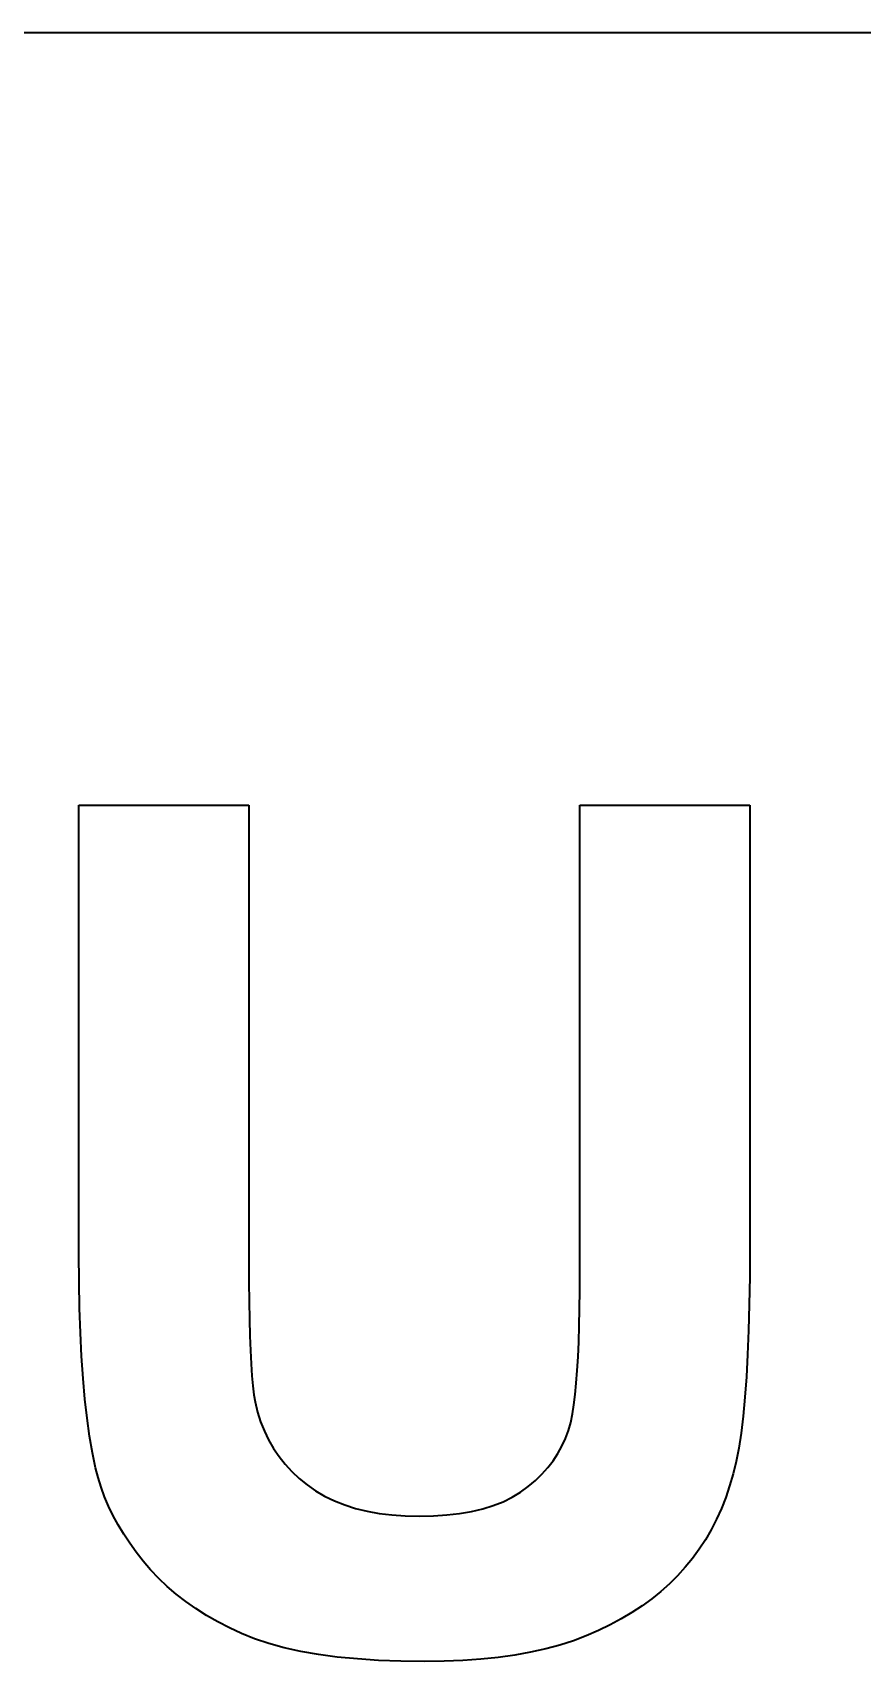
# Model space of a CAD drawing. Extents: x 23 to 417, y 3 to 294.
# Drawn here: x 219.278 to 220.067, y 108.074 to 109.622 of the extents above; entities that cross this region are included whole.
import ezdxf

# ---------------------------------------------------------------- set-up
doc = ezdxf.new("R2010")
doc.units = 0
doc.layers.get('0').update_dxf_attribs({"lineweight": 13})

# ---------------------------------------------------------------- blocks, each defined once
blk = doc.blocks.new('BLOCK4760')
at = {"color": 7, "lineweight": 35}
blk.add_line((-73.4737, 51.5524), (22.5262, 51.5524), dxfattribs=at)
at = {"color": 7, "lineweight": 35, "ltscale": 0.020191}
for p, q in [((-8.0494, 47.8812), (-7.2418, 47.8812)), ((-5.6675, 47.8812), (-4.8598, 47.8812))]:
    blk.add_line(p, q, dxfattribs=at)
at = {"color": 7, "lineweight": 35, "ltscale": 0.053342}
blk.add_line((-8.0494, 45.7475), (-8.0494, 47.8812), dxfattribs=at)
at = {"color": 7, "lineweight": 35, "ltscale": 0.054161}
blk.add_line((-7.2418, 47.8812), (-7.2418, 45.7147), dxfattribs=at)
at = {"color": 7, "lineweight": 35, "ltscale": 0.055321}
blk.add_line((-5.6675, 45.6683), (-5.6675, 47.8812), dxfattribs=at)
at = {"color": 7, "lineweight": 35, "ltscale": 0.052524}
blk.add_line((-4.8598, 47.8812), (-4.8598, 45.7802), dxfattribs=at)
at = {"color": 7, "lineweight": 35, "ltscale": 0.003274}
blk.add_line((-8.0487, 45.6165), (-8.0494, 45.7475), dxfattribs=at)
at = {"color": 7, "lineweight": 35, "ltscale": 0.003496}
blk.add_line((-4.8598, 45.7802), (-4.8605, 45.6404), dxfattribs=at)
at = {"color": 7, "lineweight": 35, "ltscale": 0.002488}
blk.add_line((-7.2418, 45.7147), (-7.2415, 45.6152), dxfattribs=at)
at = {"color": 7, "lineweight": 35, "ltscale": 0.002306}
for p, q in [((-5.6678, 45.5761), (-5.6675, 45.6683)), ((-7.2415, 45.6152), (-7.2406, 45.523)), ((-8.0107, 44.9682), (-8.021, 45.0599))]:
    blk.add_line(p, q, dxfattribs=at)
at = {"color": 7, "lineweight": 35, "ltscale": 0.003111}
blk.add_line((-8.0463, 45.4921), (-8.0487, 45.6165), dxfattribs=at)
at = {"color": 7, "lineweight": 35, "ltscale": 0.003284}
blk.add_line((-4.8605, 45.6404), (-4.8624, 45.509), dxfattribs=at)
at = {"color": 7, "lineweight": 35, "ltscale": 0.002125}
blk.add_line((-7.2406, 45.523), (-7.2391, 45.438), dxfattribs=at)
at = {"color": 7, "lineweight": 35, "ltscale": 0.002171}
blk.add_line((-5.6689, 45.4892), (-5.6678, 45.5761), dxfattribs=at)
at = {"color": 7, "lineweight": 35, "ltscale": 0.003074}
blk.add_line((-4.8624, 45.509), (-4.8657, 45.3861), dxfattribs=at)
at = {"color": 7, "lineweight": 35, "ltscale": 0.002949}
blk.add_line((-8.0423, 45.3742), (-8.0463, 45.4921), dxfattribs=at)
at = {"color": 7, "lineweight": 35, "ltscale": 0.001944}
blk.add_line((-7.2391, 45.438), (-7.237, 45.3602), dxfattribs=at)
at = {"color": 7, "lineweight": 35, "ltscale": 0.002037}
blk.add_line((-5.6706, 45.4078), (-5.6689, 45.4892), dxfattribs=at)
at = {"color": 7, "lineweight": 35, "ltscale": 0.002787}
blk.add_line((-8.0368, 45.2629), (-8.0423, 45.3742), dxfattribs=at)
at = {"color": 7, "lineweight": 35, "ltscale": 0.001763}
blk.add_line((-7.237, 45.3602), (-7.2343, 45.2898), dxfattribs=at)
at = {"color": 7, "lineweight": 35, "ltscale": 0.001902}
blk.add_line((-5.6731, 45.3317), (-5.6706, 45.4078), dxfattribs=at)
at = {"color": 7, "lineweight": 35, "ltscale": 0.002864}
blk.add_line((-4.8657, 45.3861), (-4.8703, 45.2716), dxfattribs=at)
at = {"color": 7, "lineweight": 35, "ltscale": 0.001583}
blk.add_line((-7.2343, 45.2898), (-7.231, 45.2265), dxfattribs=at)
at = {"color": 7, "lineweight": 35, "ltscale": 0.001768}
blk.add_line((-5.6763, 45.2611), (-5.6731, 45.3317), dxfattribs=at)
at = {"color": 7, "lineweight": 35, "ltscale": 0.002625}
blk.add_line((-8.0297, 45.1581), (-8.0368, 45.2629), dxfattribs=at)
at = {"color": 7, "lineweight": 35, "ltscale": 0.001403}
blk.add_line((-7.231, 45.2265), (-7.2271, 45.1706), dxfattribs=at)
at = {"color": 7, "lineweight": 35, "ltscale": 0.001634}
blk.add_line((-5.6802, 45.1959), (-5.6763, 45.2611), dxfattribs=at)
at = {"color": 7, "lineweight": 35, "ltscale": 0.002654}
blk.add_line((-4.8703, 45.2716), (-4.8762, 45.1656), dxfattribs=at)
at = {"color": 7, "lineweight": 35, "ltscale": 0.002466}
blk.add_line((-8.021, 45.0599), (-8.0297, 45.1581), dxfattribs=at)
at = {"color": 7, "lineweight": 35, "ltscale": 0.001223}
blk.add_line((-7.2271, 45.1706), (-7.2226, 45.1219), dxfattribs=at)
at = {"color": 7, "lineweight": 35, "ltscale": 0.001044}
blk.add_line((-7.2226, 45.1219), (-7.2175, 45.0804), dxfattribs=at)
at = {"color": 7, "lineweight": 35, "ltscale": 0.001367}
for p, q in [((-5.6902, 45.0816), (-5.6848, 45.136)), ((-7.7082, 44.2476), (-7.7439, 44.2891))]:
    blk.add_line(p, q, dxfattribs=at)
at = {"color": 7, "lineweight": 35, "ltscale": 0.001501}
blk.add_line((-5.6848, 45.136), (-5.6802, 45.1959), dxfattribs=at)
at = {"color": 7, "lineweight": 35, "ltscale": 0.002445}
blk.add_line((-4.8762, 45.1656), (-4.8834, 45.0681), dxfattribs=at)
at = {"color": 7, "lineweight": 35, "ltscale": 0.000866699}
blk.add_line((-7.2175, 45.0804), (-7.2118, 45.0462), dxfattribs=at)
at = {"color": 7, "lineweight": 35, "ltscale": 0.001239}
blk.add_line((-7.2118, 45.0462), (-7.2, 44.9981), dxfattribs=at)
at = {"color": 7, "lineweight": 35, "ltscale": 0.001235}
blk.add_line((-5.6962, 45.0326), (-5.6902, 45.0816), dxfattribs=at)
at = {"color": 7, "lineweight": 35, "ltscale": 0.002237}
blk.add_line((-4.8834, 45.0681), (-4.8919, 44.979), dxfattribs=at)
at = {"color": 7, "lineweight": 35, "ltscale": 0.002149}
blk.add_line((-7.9988, 44.8831), (-8.0107, 44.9682), dxfattribs=at)
at = {"color": 7, "lineweight": 35, "ltscale": 0.001212}
blk.add_line((-7.2, 44.9981), (-7.1853, 44.9519), dxfattribs=at)
at = {"color": 7, "lineweight": 35, "ltscale": 0.001029}
blk.add_line((-5.7114, 44.9486), (-5.7029, 44.9889), dxfattribs=at)
at = {"color": 7, "lineweight": 35, "ltscale": 0.001104}
for p, q in [((-5.7029, 44.9889), (-5.6962, 45.0326)), ((-5.913, 44.6438), (-5.8795, 44.6725))]:
    blk.add_line(p, q, dxfattribs=at)
at = {"color": 7, "lineweight": 35, "ltscale": 0.002031}
blk.add_line((-4.8919, 44.979), (-4.9017, 44.8984), dxfattribs=at)
at = {"color": 7, "lineweight": 35, "ltscale": 0.00119}
blk.add_line((-7.1853, 44.9519), (-7.1678, 44.9076), dxfattribs=at)
at = {"color": 7, "lineweight": 35, "ltscale": 0.001175}
for p, q in [((-7.1678, 44.9076), (-7.1474, 44.8653)), ((-7.069, 44.7499), (-7.0372, 44.7153))]:
    blk.add_line(p, q, dxfattribs=at)
at = {"color": 7, "lineweight": 35, "ltscale": 0.001006}
for p, q in [((-5.7367, 44.8719), (-5.7227, 44.9096)), ((-5.7732, 44.8003), (-5.7536, 44.8355))]:
    blk.add_line(p, q, dxfattribs=at)
at = {"color": 7, "lineweight": 35, "ltscale": 0.001015}
for p, q in [((-5.7227, 44.9096), (-5.7114, 44.9486)), ((-5.7956, 44.7665), (-5.7732, 44.8003))]:
    blk.add_line(p, q, dxfattribs=at)
at = {"color": 7, "lineweight": 35, "ltscale": 0.001826}
blk.add_line((-4.9017, 44.8984), (-4.9129, 44.8262), dxfattribs=at)
at = {"color": 7, "lineweight": 35, "ltscale": 0.001993}
blk.add_line((-7.9854, 44.8045), (-7.9988, 44.8831), dxfattribs=at)
at = {"color": 7, "lineweight": 35, "ltscale": 0.001165}
for p, q in [((-7.1474, 44.8653), (-7.1241, 44.8249)), ((-5.9896, 44.5932), (-5.9496, 44.6171))]:
    blk.add_line(p, q, dxfattribs=at)
at = {"color": 7, "lineweight": 35, "ltscale": 0.001162}
blk.add_line((-7.1241, 44.8249), (-7.098, 44.7864), dxfattribs=at)
at = {"color": 7, "lineweight": 35, "ltscale": 0.001004}
blk.add_line((-5.7536, 44.8355), (-5.7367, 44.8719), dxfattribs=at)
at = {"color": 7, "lineweight": 35, "ltscale": 0.001623}
blk.add_line((-4.9129, 44.8262), (-4.9253, 44.7625), dxfattribs=at)
at = {"color": 7, "lineweight": 35, "ltscale": 0.001839}
blk.add_line((-7.9703, 44.7325), (-7.9854, 44.8045), dxfattribs=at)
at = {"color": 7, "lineweight": 35, "ltscale": 0.001166}
blk.add_line((-7.098, 44.7864), (-7.069, 44.7499), dxfattribs=at)
at = {"color": 7, "lineweight": 35, "ltscale": 0.00103}
blk.add_line((-5.8208, 44.7339), (-5.7956, 44.7665), dxfattribs=at)
at = {"color": 7, "lineweight": 35, "ltscale": 0.001507}
blk.add_line((-4.9253, 44.7625), (-4.9395, 44.7039), dxfattribs=at)
at = {"color": 7, "lineweight": 35, "ltscale": 0.001194}
blk.add_line((-7.9582, 44.6863), (-7.9703, 44.7325), dxfattribs=at)
at = {"color": 7, "lineweight": 35, "ltscale": 0.0012}
blk.add_line((-7.9438, 44.6405), (-7.9582, 44.6863), dxfattribs=at)
at = {"color": 7, "lineweight": 35, "ltscale": 0.001192}
blk.add_line((-7.0372, 44.7153), (-7.0025, 44.6827), dxfattribs=at)
at = {"color": 7, "lineweight": 35, "ltscale": 0.001213}
blk.add_line((-7.0025, 44.6827), (-6.9649, 44.652), dxfattribs=at)
at = {"color": 7, "lineweight": 35, "ltscale": 0.001075}
blk.add_line((-5.8795, 44.6725), (-5.8487, 44.7026), dxfattribs=at)
at = {"color": 7, "lineweight": 35, "ltscale": 0.001049}
blk.add_line((-5.8487, 44.7026), (-5.8208, 44.7339), dxfattribs=at)
at = {"color": 7, "lineweight": 35, "ltscale": 0.001476}
blk.add_line((-4.9395, 44.7039), (-4.9559, 44.6472), dxfattribs=at)
at = {"color": 7, "lineweight": 35, "ltscale": 0.001209}
blk.add_line((-7.927, 44.5951), (-7.9438, 44.6405), dxfattribs=at)
at = {"color": 7, "lineweight": 35, "ltscale": 0.001221}
blk.add_line((-7.9079, 44.5502), (-7.927, 44.5951), dxfattribs=at)
at = {"color": 7, "lineweight": 35, "ltscale": 0.001233}
blk.add_line((-6.9649, 44.652), (-6.9244, 44.6237), dxfattribs=at)
at = {"color": 7, "lineweight": 35, "ltscale": 0.001254}
for p, q in [((-6.9244, 44.6237), (-6.8811, 44.5984)), ((-7.8626, 44.4615), (-7.8864, 44.5056))]:
    blk.add_line(p, q, dxfattribs=at)
at = {"color": 7, "lineweight": 35, "ltscale": 0.001282}
blk.add_line((-6.8811, 44.5984), (-6.8349, 44.5761), dxfattribs=at)
at = {"color": 7, "lineweight": 35, "ltscale": 0.001206}
blk.add_line((-6.033, 44.5721), (-5.9896, 44.5932), dxfattribs=at)
at = {"color": 7, "lineweight": 35, "ltscale": 0.001133}
blk.add_line((-5.9496, 44.6171), (-5.913, 44.6438), dxfattribs=at)
at = {"color": 7, "lineweight": 35, "ltscale": 0.001423}
blk.add_line((-4.9745, 44.5924), (-4.9954, 44.5394), dxfattribs=at)
at = {"color": 7, "lineweight": 35, "ltscale": 0.001448}
blk.add_line((-4.9559, 44.6472), (-4.9745, 44.5924), dxfattribs=at)
at = {"color": 7, "lineweight": 35, "ltscale": 0.001236}
blk.add_line((-7.8864, 44.5056), (-7.9079, 44.5502), dxfattribs=at)
at = {"color": 7, "lineweight": 35, "ltscale": 0.001318}
blk.add_line((-6.8349, 44.5761), (-6.7859, 44.5568), dxfattribs=at)
at = {"color": 7, "lineweight": 35, "ltscale": 0.001361}
blk.add_line((-6.7859, 44.5568), (-6.734, 44.5404), dxfattribs=at)
at = {"color": 7, "lineweight": 35, "ltscale": 0.001409}
blk.add_line((-6.734, 44.5404), (-6.6792, 44.527), dxfattribs=at)
at = {"color": 7, "lineweight": 35, "ltscale": 0.001464}
blk.add_line((-6.6792, 44.527), (-6.6215, 44.5166), dxfattribs=at)
at = {"color": 7, "lineweight": 35, "ltscale": 0.001524}
blk.add_line((-6.6215, 44.5166), (-6.561, 44.5092), dxfattribs=at)
at = {"color": 7, "lineweight": 35, "ltscale": 0.001588}
blk.add_line((-6.561, 44.5092), (-6.4977, 44.5047), dxfattribs=at)
at = {"color": 7, "lineweight": 35, "ltscale": 0.001656}
blk.add_line((-6.4977, 44.5047), (-6.4314, 44.5033), dxfattribs=at)
at = {"color": 7, "lineweight": 35, "ltscale": 0.001677}
blk.add_line((-6.4314, 44.5033), (-6.3644, 44.5047), dxfattribs=at)
at = {"color": 7, "lineweight": 35, "ltscale": 0.001595}
blk.add_line((-6.3644, 44.5047), (-6.3007, 44.5089), dxfattribs=at)
at = {"color": 7, "lineweight": 35, "ltscale": 0.001518}
blk.add_line((-6.3007, 44.5089), (-6.2404, 44.5159), dxfattribs=at)
at = {"color": 7, "lineweight": 35, "ltscale": 0.001444}
for p, q in [((-6.2404, 44.5159), (-6.1835, 44.5257)), ((-5.3724, 44.0766), (-5.4207, 44.0448))]:
    blk.add_line(p, q, dxfattribs=at)
at = {"color": 7, "lineweight": 35, "ltscale": 0.001375}
blk.add_line((-6.1835, 44.5257), (-6.1299, 44.5384), dxfattribs=at)
at = {"color": 7, "lineweight": 35, "ltscale": 0.001312}
blk.add_line((-6.1299, 44.5384), (-6.0798, 44.5538), dxfattribs=at)
at = {"color": 7, "lineweight": 35, "ltscale": 0.001255}
blk.add_line((-6.0798, 44.5538), (-6.033, 44.5721), dxfattribs=at)
at = {"color": 7, "lineweight": 35, "ltscale": 0.001402}
blk.add_line((-4.9954, 44.5394), (-5.0184, 44.4883), dxfattribs=at)
at = {"color": 7, "lineweight": 35, "ltscale": 0.001274}
blk.add_line((-7.8364, 44.4178), (-7.8626, 44.4615), dxfattribs=at)
at = {"color": 7, "lineweight": 35, "ltscale": 0.00137}
blk.add_line((-5.0437, 44.439), (-5.0711, 44.3915), dxfattribs=at)
at = {"color": 7, "lineweight": 35, "ltscale": 0.001384}
blk.add_line((-5.0184, 44.4883), (-5.0437, 44.439), dxfattribs=at)
at = {"color": 7, "lineweight": 35, "ltscale": 0.001296}
blk.add_line((-7.8079, 44.3745), (-7.8364, 44.4178), dxfattribs=at)
at = {"color": 7, "lineweight": 35, "ltscale": 0.001321}
blk.add_line((-7.7771, 44.3316), (-7.8079, 44.3745), dxfattribs=at)
at = {"color": 7, "lineweight": 35, "ltscale": 0.001359}
blk.add_line((-5.0711, 44.3915), (-5.1008, 44.346), dxfattribs=at)
at = {"color": 7, "lineweight": 35, "ltscale": 0.001348}
blk.add_line((-7.7439, 44.2891), (-7.7771, 44.3316), dxfattribs=at)
at = {"color": 7, "lineweight": 35, "ltscale": 0.001349}
blk.add_line((-5.1327, 44.3023), (-5.1668, 44.2604), dxfattribs=at)
at = {"color": 7, "lineweight": 35, "ltscale": 0.001353}
blk.add_line((-5.1008, 44.346), (-5.1327, 44.3023), dxfattribs=at)
at = {"color": 7, "lineweight": 35, "ltscale": 0.00138}
blk.add_line((-7.6701, 44.2076), (-7.7082, 44.2476), dxfattribs=at)
at = {"color": 7, "lineweight": 35, "ltscale": 0.001395}
blk.add_line((-7.6296, 44.1693), (-7.6701, 44.2076), dxfattribs=at)
at = {"color": 7, "lineweight": 35, "ltscale": 0.001365}
blk.add_line((-5.2032, 44.2203), (-5.2419, 44.1819), dxfattribs=at)
at = {"color": 7, "lineweight": 35, "ltscale": 0.001354}
blk.add_line((-5.1668, 44.2604), (-5.2032, 44.2203), dxfattribs=at)
at = {"color": 7, "lineweight": 35, "ltscale": 0.001416}
blk.add_line((-7.5865, 44.1326), (-7.6296, 44.1693), dxfattribs=at)
at = {"color": 7, "lineweight": 35, "ltscale": 0.001439}
blk.add_line((-7.5409, 44.0974), (-7.5865, 44.1326), dxfattribs=at)
at = {"color": 7, "lineweight": 35, "ltscale": 0.001398}
blk.add_line((-5.2831, 44.1451), (-5.3266, 44.11), dxfattribs=at)
at = {"color": 7, "lineweight": 35, "ltscale": 0.001379}
blk.add_line((-5.2419, 44.1819), (-5.2831, 44.1451), dxfattribs=at)
at = {"color": 7, "lineweight": 35, "ltscale": 0.001466}
blk.add_line((-7.4929, 44.0638), (-7.5409, 44.0974), dxfattribs=at)
at = {"color": 7, "lineweight": 35, "ltscale": 0.001495}
blk.add_line((-7.4424, 44.0318), (-7.4929, 44.0638), dxfattribs=at)
at = {"color": 7, "lineweight": 35, "ltscale": 0.001473}
blk.add_line((-5.4207, 44.0448), (-5.4713, 44.0147), dxfattribs=at)
at = {"color": 7, "lineweight": 35, "ltscale": 0.001419}
blk.add_line((-5.3266, 44.11), (-5.3724, 44.0766), dxfattribs=at)
at = {"color": 7, "lineweight": 35, "ltscale": 0.001527}
blk.add_line((-7.3894, 44.0014), (-7.4424, 44.0318), dxfattribs=at)
at = {"color": 7, "lineweight": 35, "ltscale": 0.001563}
blk.add_line((-7.3339, 43.9725), (-7.3894, 44.0014), dxfattribs=at)
at = {"color": 7, "lineweight": 35, "ltscale": 0.001602}
blk.add_line((-7.2759, 43.9453), (-7.3339, 43.9725), dxfattribs=at)
at = {"color": 7, "lineweight": 35, "ltscale": 0.001538}
blk.add_line((-5.5243, 43.9863), (-5.5797, 43.9595), dxfattribs=at)
at = {"color": 7, "lineweight": 35, "ltscale": 0.001504}
blk.add_line((-5.4713, 44.0147), (-5.5243, 43.9863), dxfattribs=at)
at = {"color": 7, "lineweight": 35, "ltscale": 0.001672}
blk.add_line((-7.2139, 43.9201), (-7.2759, 43.9453), dxfattribs=at)
at = {"color": 7, "lineweight": 35, "ltscale": 0.001779}
blk.add_line((-7.1464, 43.8976), (-7.2139, 43.9201), dxfattribs=at)
at = {"color": 7, "lineweight": 35, "ltscale": 0.001892}
blk.add_line((-7.0734, 43.8778), (-7.1464, 43.8976), dxfattribs=at)
at = {"color": 7, "lineweight": 35, "ltscale": 0.001758}
blk.add_line((-5.7625, 43.8906), (-5.8305, 43.8724), dxfattribs=at)
at = {"color": 7, "lineweight": 35, "ltscale": 0.001689}
blk.add_line((-5.6982, 43.9113), (-5.7625, 43.8906), dxfattribs=at)
at = {"color": 7, "lineweight": 35, "ltscale": 0.001624}
blk.add_line((-5.6374, 43.9344), (-5.6982, 43.9113), dxfattribs=at)
at = {"color": 7, "lineweight": 35, "ltscale": 0.001574}
blk.add_line((-5.5797, 43.9595), (-5.6374, 43.9344), dxfattribs=at)
at = {"color": 7, "lineweight": 35, "ltscale": 0.002011}
blk.add_line((-6.9948, 43.8606), (-7.0734, 43.8778), dxfattribs=at)
at = {"color": 7, "lineweight": 35, "ltscale": 0.002135}
blk.add_line((-6.9106, 43.846), (-6.9948, 43.8606), dxfattribs=at)
at = {"color": 7, "lineweight": 35, "ltscale": 0.002262}
blk.add_line((-6.821, 43.8341), (-6.9106, 43.846), dxfattribs=at)
at = {"color": 7, "lineweight": 35, "ltscale": 0.002392}
blk.add_line((-6.7257, 43.8249), (-6.821, 43.8341), dxfattribs=at)
at = {"color": 7, "lineweight": 35, "ltscale": 0.002524}
blk.add_line((-6.625, 43.8182), (-6.7257, 43.8249), dxfattribs=at)
at = {"color": 7, "lineweight": 35, "ltscale": 0.002659}
blk.add_line((-6.5187, 43.8143), (-6.625, 43.8182), dxfattribs=at)
at = {"color": 7, "lineweight": 35, "ltscale": 0.002796}
blk.add_line((-6.4069, 43.8129), (-6.5187, 43.8143), dxfattribs=at)
at = {"color": 7, "lineweight": 35, "ltscale": 0.002329}
blk.add_line((-6.3137, 43.8142), (-6.4069, 43.8129), dxfattribs=at)
at = {"color": 7, "lineweight": 35, "ltscale": 0.00224}
blk.add_line((-6.2242, 43.8178), (-6.3137, 43.8142), dxfattribs=at)
at = {"color": 7, "lineweight": 35, "ltscale": 0.002154}
blk.add_line((-6.1382, 43.8239), (-6.2242, 43.8178), dxfattribs=at)
at = {"color": 7, "lineweight": 35, "ltscale": 0.00207}
blk.add_line((-6.0559, 43.8324), (-6.1382, 43.8239), dxfattribs=at)
at = {"color": 7, "lineweight": 35, "ltscale": 0.001987}
blk.add_line((-5.9772, 43.8433), (-6.0559, 43.8324), dxfattribs=at)
at = {"color": 7, "lineweight": 35, "ltscale": 0.001908}
blk.add_line((-5.902, 43.8567), (-5.9772, 43.8433), dxfattribs=at)
at = {"color": 7, "lineweight": 35, "ltscale": 0.001832}
blk.add_line((-5.8305, 43.8724), (-5.902, 43.8567), dxfattribs=at)

msp = doc.modelspace()

# ---------------------------------------------------------------- block references
at = {"lineweight": 0, "xscale": 0.2, "yscale": 0.2, "zscale": 0.2}
msp.add_blockref('BLOCK4760', (220.9318, 99.3118), dxfattribs=at)

doc.saveas('drawing.dxf')
